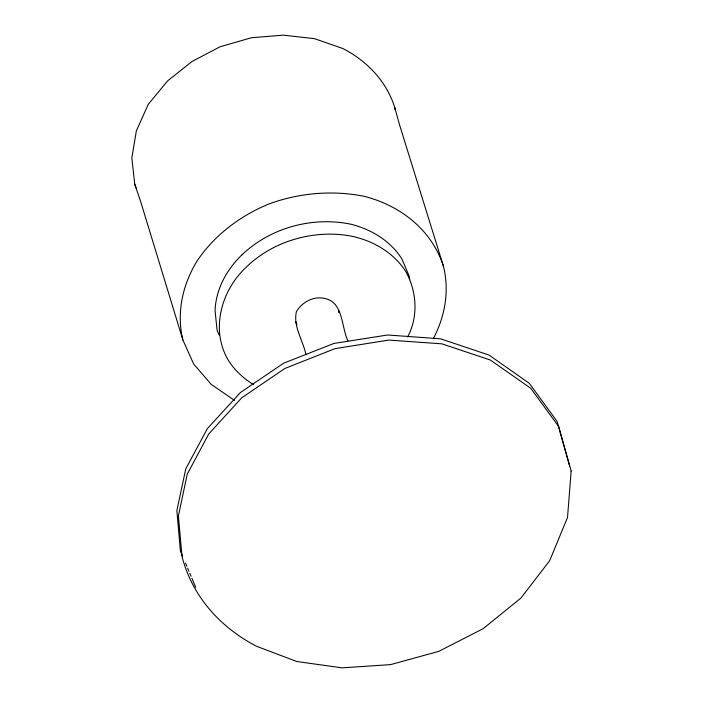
<?xml version="1.0" encoding="UTF-8"?>
<svg xmlns="http://www.w3.org/2000/svg" width="703" height="703" viewBox="0 0 703 703"><rect width="100%" height="100%" fill="white"/><g stroke="black" fill="none" stroke-linecap="round" stroke-linejoin="round"><path stroke-width="1.05" d="M407.643 336.904C418.487 316.702 416.87 291.341 405.772 271.56A103.121 82.682 -17.1 0 0 355.164 236.981A102.445 82.137 -17.1 0 0 284.197 242.825A98.033 78.595 -17.1 0 0 245.83 267.579C221.041 290.814 210.276 330.155 228.466 360.507A103.016 82.594 -17.1 0 0 253.704 384.664M241.788 254.996C270.418 227.64 312.36 216.225 351.017 224.248A103.13 82.69 -17.1 0 1 401.782 258.713L409.339 276.499L409.682 279.715M234.565 400.429L211.269 384.436L193.641 363.987L182.885 339.997L140.6 201.383L134.704 184.045L131.839 157.841L136.356 130.907L148.28 104.299L167.674 80.827L192.06 61.451L220.127 46.758L251.446 37.734L283.291 35.15L314.461 38.656L342.888 48.533A142.419 114.194 -17.1 0 1 394.805 107.638L399.664 125.213L443.531 266.551A142.779 114.475 -17.1 0 1 433.505 338.31M443.531 266.551C431.976 229.969 400.438 205.496 364.049 196.278C332.326 190.047 299.548 192.807 269.196 203.87A142.401 114.176 -17.1 0 0 196.981 261.147A143.008 114.659 -17.1 0 0 182.885 339.997M219.178 335.067L217.069 330.111L215.074 310.735A97.849 78.446 -17.1 0 1 241.797 255.004M182.525 556.091L180.399 551.047L176.866 510.606L185.759 468.875L207.332 428.663L240.444 392.52L283.696 363.161L333.934 343.433L387.625 334.988L440.64 338.828L489.112 355.103L529.35 383.363L557.101 421.431L569.588 465.931M185.504 563.138L186.787 566.161M187.631 568.182L188.914 571.205M189.766 573.217L191.04 576.24M191.893 578.261L195.724 587.33M347.915 340.797C341.157 326.939 343.539 302.009 324.505 298.424C313.468 295.822 302.044 302.22 296.394 311.649C292.993 326.526 303.072 340.437 305.954 354.672M295.585 321.473L297.017 324.927M394.805 107.638L395.051 109.738M338.661 310.612L338.697 312.519M136.083 188.053A143.676 115.195 -17.1 0 1 134.712 184.037M571.161 471.08L567.523 517.417L549.693 560.651L520.932 598.051L483.11 628.71L438.742 651.365L390.64 664.607L342.133 667.85L296.798 661.514L256.472 646.25A200.909 161.084 -17.1 0 1 181.998 556.398L178.404 515.976L187.209 474.244L208.703 434.015L241.709 397.845L284.891 368.442L335.076 348.626L388.794 340.085L441.836 343.82L490.386 360.05L530.765 388.311L558.665 426.501L571.161 471.08"/></g></svg>
